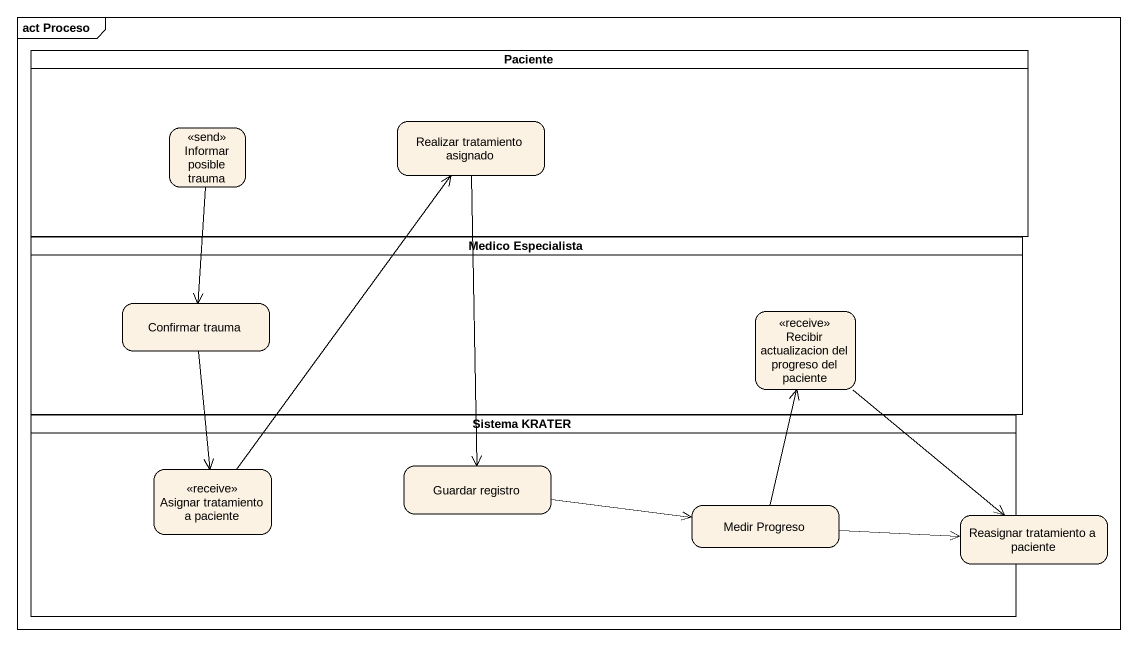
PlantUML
@startuml
mainframe act Proceso
hide empty description
state Paciente <<partition>> {
  state "Informar posible trauma" as Informar_posible_trauma <<send>>
  state "Realizar tratamiento asignado" as Realizar_tratamiento
}
state "Medico Especialista" as Medico_Especialista <<partition>> {
  state "Confirmar trauma" as Confirmar_trauma
  state "Recibir actualizacion del progreso del paciente" as Recibir_actualizacion_del <<receive>>
}
state "Sistema KRATER" as Sistema_KRATER <<partition>> {
  state "Asignar tratamiento a paciente" as Asignar_tratamiento_a <<receive>>
  state "Guardar registro" as Guardar_registro
  state "Medir Progreso" as Medir_Progreso
}
state "Reasignar tratamiento a paciente" as Reasignar_tratamiento_a
Informar_posible_trauma --> Confirmar_trauma
Realizar_tratamiento --> Guardar_registro
Confirmar_trauma --> Asignar_tratamiento_a
Recibir_actualizacion_del --> Reasignar_tratamiento_a
Asignar_tratamiento_a -up-> Realizar_tratamiento
Guardar_registro -right-> Medir_Progreso
Medir_Progreso -up-> Recibir_actualizacion_del
Medir_Progreso -right-> Reasignar_tratamiento_a
@enduml
